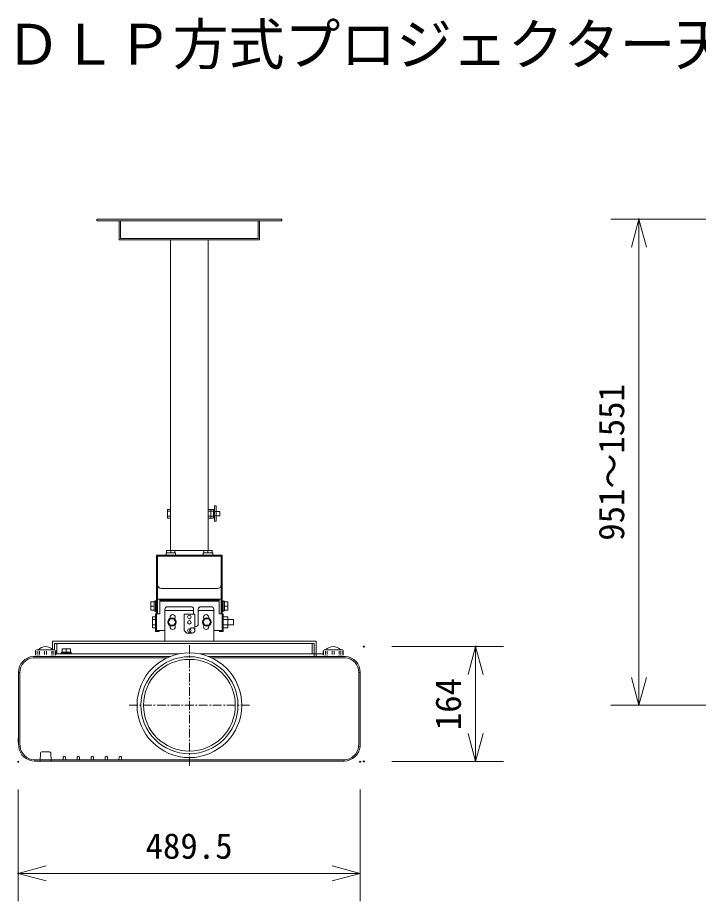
# Model space of a CAD drawing. Units: millimetres, scale not verified. Extents: x -63 to 62, y -57 to 57.
# Drawn here: x -34.6 to 14.1, y -6.6 to 56.7 of the extents above; entities that cross this region are included whole.
import ezdxf
from ezdxf.enums import TextEntityAlignment as Align

# ---------------------------------------------------------------- set-up
doc = ezdxf.new("R2010")
doc.units = ezdxf.units.MM
doc.header["$LTSCALE"] = 0.125
doc.header["$PDMODE"] = 32
doc.header["$PDSIZE"] = 0.0625
doc.linetypes.add('USER2', pattern=[8, 5, -1, 1, -1])
for name, color, linetype, lineweight in [('0-0_0', 7, 'Continuous', 18), ('0-4_GAIKEI', 1, 'Continuous', 18), ('0-5_SUNPO', 7, 'Continuous', 18), ('0-7_DEFAULT_1', 7, 'USER2', 18)]:
    doc.layers.add(name, color=color, linetype=linetype, lineweight=lineweight)
doc.layers.add('0-1_DEFPOINTS', color=7, linetype='Continuous')
doc.layers.add('0-3_MOJI1', color=7, linetype='Continuous')
doc.styles.add('ＭＳ ゴシック', font='')
doc.styles.get('ＭＳ ゴシック').set_extended_font_data('MS Gothic')

# ---------------------------------------------------------------- blocks, each defined once
blk = doc.blocks.new('_OPEN30')
at = {"layer": '0-0_0'}
blk.add_line((0, 0), (-1, 0), dxfattribs=at)
blk.add_lwpolyline([(-1, 0.26795), (0, 0), (-1, -0.26795)], dxfattribs=at)
blk = doc.blocks.new('D7')
at = {"layer": '0-1_DEFPOINTS'}
for p in [(5.5172, 45.4255), (13.5172, 45.4255), (13.5172, 10.6088)]:
    blk.add_point(p, dxfattribs=at)
at = {"layer": '0-5_SUNPO'}
for p, q in [((11.5172, 45.4255), (3.5172, 45.4255)), ((5.5172, 12.6088), (5.5172, 43.4255)), ((11.5172, 10.6088), (3.5172, 10.6088))]:
    blk.add_line(p, q, dxfattribs=at)
at = {"layer": '0-5_SUNPO', "xscale": 2, "yscale": 2}
for p, rotation in [((5.5172, 45.4255), 90), ((5.5172, 10.6088), 270)]:
    blk.add_blockref('_OPEN30', p, dxfattribs=dict(at, rotation=rotation))
at = {"layer": '0-5_SUNPO', "style": 'ＭＳ ゴシック'}
blk.add_text('951～1551', height=1.833, rotation=90, dxfattribs=at).set_placement((5.0172, 22.3921), align=Align.BOTTOM_LEFT)
blk = doc.blocks.new('D6')
at = {"layer": '0-1_DEFPOINTS'}
for p in [(-14.1738, 14.8089), (-6.1737, 14.8089), (-14.1738, 6.5874)]:
    blk.add_point(p, dxfattribs=at)
at = {"layer": '0-5_SUNPO'}
for p, q in [((-12.1738, 14.8089), (-4.1737, 14.8089)), ((-6.1737, 8.5874), (-6.1737, 12.8089)), ((-12.1738, 6.5874), (-4.1737, 6.5874))]:
    blk.add_line(p, q, dxfattribs=at)
at = {"layer": '0-5_SUNPO', "xscale": 2, "yscale": 2}
for p, rotation in [((-6.1737, 14.8089), 90), ((-6.1737, 6.5874), 270)]:
    blk.add_blockref('_OPEN30', p, dxfattribs=dict(at, rotation=rotation))
at = {"layer": '0-5_SUNPO', "style": 'ＭＳ ゴシック'}
blk.add_text('164', height=1.833, rotation=90, dxfattribs=at).set_placement((-6.6737, 8.8231), align=Align.BOTTOM_LEFT)
blk = doc.blocks.new('D5')
at = {"layer": '0-1_DEFPOINTS'}
for p in [(-38.9288, 6.5626), (-14.4535, 6.5626), (-38.9288, -1.4374)]:
    blk.add_point(p, dxfattribs=at)
at = {"layer": '0-5_SUNPO'}
for p, q in [((-38.9288, 4.5626), (-38.9288, -3.4374)), ((-14.4535, 4.5626), (-14.4535, -3.4374)), ((-16.4535, -1.4374), (-36.9288, -1.4374))]:
    blk.add_line(p, q, dxfattribs=at)
at = {"layer": '0-5_SUNPO', "xscale": 2, "yscale": 2, "rotation": 180}
blk.add_blockref('_OPEN30', (-38.9288, -1.4374), dxfattribs=at)
at = {"layer": '0-5_SUNPO', "xscale": 2, "yscale": 2}
blk.add_blockref('_OPEN30', (-14.4535, -1.4374), dxfattribs=at)
at = {"layer": '0-5_SUNPO', "style": 'ＭＳ ゴシック'}
blk.add_text('489.5', height=1.833, dxfattribs=at).set_placement((-29.8161, -0.9374), align=Align.BOTTOM_LEFT)

msp = doc.modelspace()

# ---------------------------------------------------------------- linework, layer by layer
at = {"layer": '0-4_GAIKEI'}
for p, q in [((-28.9699, 42.305), (-28.9699, 42.2038)), ((-28.9699, 42.305), (-15.709, 42.305)), ((-28.9699, 42.2038), (-15.709, 42.2038)), ((-27.3714, 40.8222), (-27.3714, 42.2038)), ((-27.2705, 40.9234), (-27.2705, 42.2038)), ((-17.4084, 40.9234), (-17.4084, 42.2038)), ((-17.3075, 40.8222), (-17.3075, 42.2038)), ((-15.709, 42.305), (-15.709, 42.2038)), ((-27.3714, 40.8222), (-17.3075, 40.8222)), ((-27.2705, 40.9234), (-17.4084, 40.9234)), ((-23.6823, 18.5871), (-23.6823, 40.8222)), ((-23.9128, 21.5142), (-23.9128, 20.9005)), ((-23.6823, 21.5142), (-23.9128, 21.5142)), ((-23.9128, 21.3998), (-23.6823, 21.3998)), ((-23.9128, 21.0237), (-23.6823, 21.0237)), ((-23.9128, 20.9005), (-23.6823, 20.9005)), ((-23.6823, 20.9005), (-23.6823, 21.5142)), ((-20.6062, 21.3998), (-20.9966, 21.3998)), ((-20.6062, 21.0237), (-20.9966, 21.0237)), ((-20.7994, 21.5142), (-20.7994, 20.9005)), ((-24.0124, 18.398), (-23.9679, 18.398)), ((-24.0124, 18.2435), (-24.0124, 18.398)), ((-23.9679, 18.5871), (-23.6711, 18.5871)), ((-23.9679, 18.398), (-23.9679, 18.5871)), ((-23.9654, 18.398), (-23.9679, 18.398)), ((-23.9654, 18.398), (-23.6735, 18.398)), ((-23.6711, 18.398), (-23.6735, 18.398)), ((-23.6711, 18.5871), (-23.3743, 18.5871)), ((-23.6711, 18.398), (-23.6711, 18.5871)), ((-23.6687, 18.398), (-23.6711, 18.398)), ((-23.6687, 18.398), (-23.3767, 18.398)), ((-23.3743, 18.398), (-23.3767, 18.398)), ((-23.3743, 18.398), (-23.3743, 18.5871)), ((-23.3743, 18.398), (-23.3298, 18.398)), ((-23.3298, 18.398), (-23.3298, 18.2435)), ((-21.3491, 18.398), (-21.3491, 18.2435)), ((-21.3046, 18.398), (-21.3491, 18.398)), ((-21.3046, 18.398), (-21.3046, 18.5871)), ((-21.3046, 18.398), (-21.3022, 18.398)), ((-21.0102, 18.398), (-21.3022, 18.398)), ((-21.0078, 18.398), (-21.0054, 18.398)), ((-20.7135, 18.398), (-21.0054, 18.398)), ((-20.7135, 18.398), (-20.711, 18.398)), ((-24.6914, 12.8398), (-24.6914, 18.2435)), ((-19.9875, 18.2435), (-24.6914, 18.2435)), ((-20.0637, 18.1673), (-24.6152, 18.1673)), ((-24.6152, 14.0263), (-24.6152, 18.1673)), ((-20.0637, 14.0263), (-20.0637, 18.1673)), ((-19.9875, 12.8398), (-19.9875, 18.2435)), ((-20.3304, 15.8472), (-24.3485, 15.8472)), ((-25.0965, 14.5924), (-25.0965, 14.8892)), ((-24.8591, 14.8892), (-25.0965, 14.8892)), ((-25.0965, 14.2956), (-25.0965, 14.5924)), ((-24.8591, 14.5924), (-25.0965, 14.5924)), ((-24.8591, 14.8891), (-24.8591, 14.9337)), ((-24.8591, 14.9337), (-24.77, 14.9337)), ((-24.8591, 14.8892), (-24.8591, 14.8867)), ((-24.8591, 14.5948), (-24.8591, 14.8867)), ((-24.8591, 14.5948), (-24.8591, 14.5924)), ((-24.8591, 14.5924), (-24.8591, 14.5899)), ((-24.8591, 14.298), (-24.8591, 14.5899)), ((-24.77, 14.2065), (-24.77, 14.9782)), ((-24.77, 14.9782), (-24.6914, 14.9782)), ((-20.0637, 15.099), (-24.6152, 15.099)), ((-24.4628, 14.0263), (-24.4628, 15.099)), ((-20.2161, 15.0228), (-24.4628, 15.0228)), ((-20.2161, 14.9466), (-24.4628, 14.9466)), ((-20.2161, 14.0263), (-20.2161, 15.099)), ((-19.9089, 14.9782), (-19.9875, 14.9782)), ((-19.9089, 14.2065), (-19.9089, 14.9782)), ((-19.8198, 14.9337), (-19.9089, 14.9337)), ((-19.8198, 14.8891), (-19.8198, 14.9337)), ((-19.8198, 14.8892), (-19.8198, 14.8867)), ((-19.8198, 14.8892), (-19.5824, 14.8892)), ((-19.8198, 14.5948), (-19.8198, 14.8867)), ((-19.8198, 14.5924), (-19.8198, 14.5899)), ((-19.8198, 14.298), (-19.8198, 14.5899)), ((-24.8591, 14.2956), (-25.0965, 14.2956)), ((-24.8591, 14.298), (-24.8591, 14.2956)), ((-24.8591, 14.2511), (-24.8591, 14.2956)), ((-24.77, 14.2511), (-24.8591, 14.2511)), ((-24.6914, 14.2065), (-24.77, 14.2065)), ((-24.7675, 12.7636), (-24.7675, 14.0263)), ((-24.4628, 14.0263), (-24.7675, 14.0263)), ((-24.0924, 12.0905), (-24.0924, 14.3583)), ((-24.0924, 14.2686), (-22.0365, 14.2686)), ((-23.9019, 14.5487), (-22.227, 14.5487)), ((-22.0365, 14.0092), (-22.0365, 14.3583)), ((-21.7043, 13.3177), (-21.7043, 14.3583)), ((-21.7043, 14.2686), (-20.5865, 14.2686)), ((-21.5138, 14.5487), (-20.777, 14.5487)), ((-20.5865, 12.0905), (-20.5865, 14.3583)), ((-20.2161, 14.0263), (-19.9114, 14.0263)), ((-19.9875, 14.2065), (-19.9089, 14.2065)), ((-19.9114, 12.7636), (-19.9114, 14.0263)), ((-19.8198, 14.298), (-19.8198, 14.2956)), ((-24.7675, 13.8307), (-24.9845, 13.8307)), ((-24.7675, 13.6357), (-24.9845, 13.6357)), ((-23.8565, 13.4494), (-23.7227, 13.6812)), ((-23.7227, 13.2175), (-23.8565, 13.4494)), ((-23.7227, 13.6812), (-23.4549, 13.6812)), ((-23.4549, 13.6812), (-23.3211, 13.4494)), ((-23.3211, 13.4494), (-23.4549, 13.2175)), ((-21.224, 13.6812), (-21.3578, 13.4494)), ((-21.3578, 13.4494), (-21.224, 13.2175)), ((-20.9562, 13.6812), (-21.224, 13.6812)), ((-20.8224, 13.4494), (-20.9562, 13.6812)), ((-20.9562, 13.2175), (-20.8224, 13.4494)), ((-19.9114, 13.8307), (-19.5772, 13.8307)), ((-19.9114, 13.6357), (-19.5772, 13.6357)), ((-19.5772, 13.0437), (-19.5772, 13.8307)), ((-19.1762, 13.634), (-19.5772, 13.634)), ((-19.1762, 13.2517), (-19.1762, 13.634)), ((-24.7675, 13.254), (-24.9845, 13.254)), ((-24.4925, 12.7636), (-24.7675, 12.7636)), ((-24.0924, 12.8398), (-24.6914, 12.8398)), ((-24.4925, 12.7636), (-24.4925, 12.8398)), ((-23.4549, 13.2175), (-23.7227, 13.2175)), ((-21.9431, 13.1272), (-21.8948, 13.1272)), ((-21.224, 13.2175), (-20.9562, 13.2175)), ((-19.9875, 12.8398), (-20.5865, 12.8398)), ((-20.1864, 12.7636), (-20.1864, 12.8398)), ((-20.1864, 12.7636), (-19.9114, 12.7636)), ((-19.9114, 13.254), (-19.5772, 13.254)), ((-19.9114, 13.0437), (-19.5772, 13.0437)), ((-19.5772, 13.2517), (-19.1762, 13.2517)), ((-32.1407, 12.0905), (-13.2566, 12.0905)), ((-32.1407, 11.4984), (-32.1407, 12.0905)), ((-22.5314, 12.6603), (-22.1336, 12.6603)), ((-13.2566, 10.9883), (-13.2566, 12.0905)), ((-31.9878, 11.4634), (-33.2981, 11.463)), ((-31.8318, 11.164), (-31.8318, 11.9219)), ((-30.8614, 11.2987), (-30.8614, 11.5361)), ((-13.5511, 11.164), (-13.5511, 11.9219)), ((-13.4011, 10.9883), (-13.4011, 11.9219)), ((-12.6911, 11.4634), (-11.3808, 11.463)), ((-33.5271, 10.9883), (-33.5271, 10.9884)), ((-23.9185, 10.8887), (-33.5227, 10.8887)), ((-33.3646, 11.1315), (-33.3646, 11.3575)), ((-33.3356, 11.1315), (-33.3356, 11.3575)), ((-33.2898, 11.0134), (-33.0146, 11.0134)), ((-33.1848, 11.3575), (-33.1848, 11.1315)), ((-33.0786, 11.1315), (-33.0786, 11.3575)), ((-33.0146, 11.0009), (-33.0146, 11.0134)), ((-32.7147, 11.3575), (-32.7147, 11.1315)), ((-32.5645, 11.1315), (-32.5645, 11.3575)), ((-32.2646, 11.0134), (-31.9894, 11.0134)), ((-32.2646, 11.0009), (-32.2646, 11.0134)), ((-32.2006, 11.3575), (-32.2006, 11.1315)), ((-32.0944, 11.1315), (-32.0944, 11.3575)), ((-31.9436, 11.3575), (-31.9436, 11.1315)), ((-31.9146, 11.1315), (-31.9146, 11.3575)), ((-31.9146, 11.164), (-23.0827, 11.164)), ((-31.544, 11.1622), (-31.544, 11.2097)), ((-31.544, 11.2097), (-30.7723, 11.2097)), ((-31.4525, 11.2987), (-31.455, 11.2987)), ((-31.4525, 11.2987), (-31.1606, 11.2987)), ((-31.1582, 11.2987), (-31.1606, 11.2987)), ((-31.1557, 11.2987), (-30.8638, 11.2987)), ((-30.8614, 11.2987), (-30.8638, 11.2987)), ((-30.8614, 11.2987), (-30.8169, 11.2987)), ((-30.8169, 11.2987), (-30.8169, 11.2097)), ((-30.7723, 11.2097), (-30.7723, 11.1622)), ((-23.6904, 10.9884), (-23.6904, 10.9865)), ((-12.7643, 11.164), (-21.5962, 11.164)), ((-20.9885, 10.9884), (-20.9885, 10.9865)), ((-11.1562, 10.8887), (-20.7604, 10.8887)), ((-12.7643, 11.1315), (-12.7643, 11.3575)), ((-12.7353, 11.3575), (-12.7353, 11.1315)), ((-12.4143, 11.0134), (-12.6895, 11.0134)), ((-12.5845, 11.1315), (-12.5845, 11.3575)), ((-12.4783, 11.3575), (-12.4783, 11.1315)), ((-12.4143, 11.0009), (-12.4143, 11.0134)), ((-12.1144, 11.1315), (-12.1144, 11.3575)), ((-11.9642, 11.3575), (-11.9642, 11.1315)), ((-11.6643, 11.0009), (-11.6643, 11.0134)), ((-11.3891, 11.0134), (-11.6643, 11.0134)), ((-11.6003, 11.1315), (-11.6003, 11.3575)), ((-11.4941, 11.3575), (-11.4941, 11.1315)), ((-11.3433, 11.1315), (-11.3433, 11.3575)), ((-11.3143, 11.1315), (-11.3143, 11.3575)), ((-11.1518, 10.9884), (-11.1518, 10.9883)), ((-34.4774, 9.8427), (-34.5771, 9.8427)), ((-34.4774, 9.8427), (-34.4774, 4.7177)), ((-10.2015, 4.7177), (-10.2015, 9.8427)), ((-10.1018, 9.8427), (-10.2015, 9.8427)), ((-10.1018, 9.8319), (-10.1018, 9.8319)), ((-34.5776, 8.6509), (-34.5771, 8.6509)), ((-34.5771, 7.7259), (-34.5776, 7.7259)), ((-34.5776, 6.8008), (-34.5771, 6.8008)), ((-34.5771, 5.1146), (-34.5921, 5.1146)), ((-34.5921, 4.8133), (-34.5921, 5.1146)), ((-34.5771, 5.0596), (-34.5921, 5.0596)), ((-34.5771, 5.0383), (-34.5921, 5.0383)), ((-34.5771, 4.9088), (-34.5921, 4.9088)), ((-34.5771, 4.8133), (-34.5921, 4.8133)), ((-34.577, 4.7133), (-34.5771, 4.7133)), ((-34.4624, 4.5468), (-34.5618, 4.5381)), ((-34.4774, 4.7177), (-34.4624, 4.5468)), ((-10.2165, 4.5468), (-10.2015, 4.7177)), ((-10.1171, 4.5381), (-10.2165, 4.5468)), ((-10.1018, 4.7133), (-10.1019, 4.7133)), ((-33.0092, 4.0698), (-33.0346, 3.4883)), ((-32.3624, 4.1583), (-32.9168, 4.1583)), ((-32.2446, 3.4883), (-32.27, 4.0698)), ((-31.2492, 3.8083), (-31.3299, 3.8083)), ((-30.2492, 3.8083), (-30.3299, 3.8083)), ((-29.2492, 3.8083), (-29.3299, 3.8083)), ((-28.2492, 3.8083), (-28.3299, 3.8083)), ((-27.2492, 3.8083), (-27.3299, 3.8083)), ((-11.2627, 3.588), (-33.4162, 3.588)), ((-33.4162, 3.588), (-33.4162, 3.4883)), ((-31.3724, 3.7677), (-31.3802, 3.588)), ((-31.1989, 3.588), (-31.2068, 3.7677)), ((-30.3724, 3.7677), (-30.3802, 3.588)), ((-30.1989, 3.588), (-30.2067, 3.7677)), ((-29.3724, 3.7677), (-29.3802, 3.588)), ((-29.1989, 3.588), (-29.2067, 3.7677)), ((-28.3723, 3.7677), (-28.3802, 3.588)), ((-28.1989, 3.588), (-28.2067, 3.7677)), ((-27.3723, 3.7677), (-27.3802, 3.588)), ((-27.1989, 3.588), (-27.2067, 3.7677)), ((-11.2627, 3.588), (-11.2627, 3.4883))]:
    msp.add_line(p, q, dxfattribs=at)
at = {"layer": '0-4_GAIKEI', "color": 7}
for p, q in [((-23.6904, 10.9883), (-33.5271, 10.9883)), ((-11.1518, 10.9883), (-20.9885, 10.9883)), ((-34.5771, 9.8427), (-34.5771, 4.7133)), ((-10.1019, 4.7133), (-10.1019, 9.8427)), ((-34.5771, 4.7133), (-34.5618, 4.5381)), ((-10.1172, 4.5381), (-10.1019, 4.7133)), ((-11.2627, 3.4883), (-33.4162, 3.4883))]:
    msp.add_line(p, q, dxfattribs=at)
at = {"layer": '0-4_GAIKEI', "color": 7, "linetype": 'USER2'}
msp.add_line((-26.6566, 7.4884), (-18.0223, 7.4884), dxfattribs=at)
at = {"layer": '0-4_GAIKEI'}
for points in [[(-23.6823, 18.5871), (-20.9966, 18.5871), (-20.9966, 40.8222)], [(-23.6687, 18.398), (-23.6687, 18.398), (-23.6687, 18.398)], [(-20.711, 18.398), (-20.711, 18.5871), (-21.0078, 18.5871), (-21.3046, 18.5871)], [(-21.0102, 18.398), (-21.0078, 18.398), (-21.0078, 18.5871)], [(-21.0102, 18.398), (-21.0102, 18.398), (-21.0102, 18.398)], [(-20.6665, 18.2435), (-20.6665, 18.398), (-20.711, 18.398)], [(-24.8591, 14.5948), (-24.8591, 14.5948), (-24.8591, 14.5948)], [(-19.8198, 14.2956), (-19.5824, 14.2956), (-19.5824, 14.5924), (-19.5824, 14.8892)], [(-19.8198, 14.5948), (-19.8198, 14.5924), (-19.5824, 14.5924)], [(-19.8198, 14.5948), (-19.8198, 14.5948), (-19.8198, 14.5948)], [(-21.9431, 12.8508), (-21.9431, 14.0092), (-22.7218, 14.0092), (-22.7218, 12.8508), (-22.5314, 12.6603)], [(-19.9089, 14.2511), (-19.8198, 14.2511), (-19.8198, 14.2956)], [(-24.7675, 13.0437), (-24.9845, 13.0437), (-24.9845, 13.8307)], [(-31.9962, 11.4634), (-31.9962, 11.9219), (-13.4011, 11.9219)], [(-31.455, 11.2987), (-31.455, 11.5361), (-31.1582, 11.5361), (-30.8614, 11.5361)], [(-31.1557, 11.2987), (-31.1582, 11.2987), (-31.1582, 11.5361)], [(-31.4995, 11.2097), (-31.4995, 11.2987), (-31.455, 11.2987)], [(-31.1557, 11.2987), (-31.1557, 11.2987), (-31.1557, 11.2987)]]:
    msp.add_lwpolyline(points, dxfattribs=at)
for points in [[(-20.5296, 20.6816), (-20.4131, 20.6816), (-20.4131, 21.7801), (-20.5296, 21.7801)], [(-20.9966, 21.5142), (-20.6062, 21.5142), (-20.6062, 20.9005), (-20.9966, 20.9005)], [(-20.6062, 21.3607), (-20.1632, 21.3607), (-20.1632, 21.0511), (-20.6062, 21.0511)]]:
    msp.add_lwpolyline(points, close=True, dxfattribs=at)
for centre, radius in [((-22.3394, 13.8172), 0.1305), ((-23.5888, 13.4494), 0.3014), ((-22.3394, 13.4289), 0.1305), ((-21.0901, 13.4494), 0.3014), ((-22.3394, 12.8402), 0.1305), ((-22.1336, 12.8508), 0.1905), ((-22.3394, 7.4884), 3.75), ((-22.3394, 7.4884), 3.4777), ((-22.3394, 7.4884), 3.2889)]:
    msp.add_circle(centre, radius, dxfattribs=at)
for centre, radius, start, end in [((-24.3485, 16.1139), 0.2667, 180, 270), ((-20.3304, 16.1139), 0.2667, 270, 360), ((-23.9019, 14.3583), 0.1905, 90, 180), ((-23.5383, 13.7969), 0.1855, 0, 179.99996), ((-22.227, 14.3583), 0.1905, 0, 90), ((-21.5138, 14.3583), 0.1905, 90, 180), ((-21.1406, 13.7969), 0.1855, 0.00004, 180), ((-20.777, 14.3583), 0.1905, 0, 90), ((-18.7079, 12.7106), 5.1321, 167.77941, 168.78244), ((-18.6811, 12.6255), 4.8163, 165.92317, 167.48087), ((-21.8948, 13.3177), 0.1905, 270, 360), ((-25.9978, 12.6255), 4.8163, 12.51913, 14.07683), ((-25.971, 12.7106), 5.1321, 11.21756, 12.22059), ((-18.7079, 14.1882), 5.1321, 191.21756, 192.22059), ((-23.5383, 13.1018), 0.1855, 180.00004, 0), ((-18.6811, 14.2732), 4.8163, 192.51913, 194.07683), ((-25.9978, 14.2732), 4.8163, 345.92317, 347.48087), ((-21.1406, 13.1018), 0.1855, 180, 359.99996), ((-25.971, 14.1882), 5.1321, 347.77941, 348.78244), ((-33.2896, 11.3575), 0.075, 143.20231, 180), ((-33.3896, 11.4325), 0.05, 323.13025, 348.99034), ((-32.6396, 10.9384), 0.75, 44.47267, 135.52733), ((-31.8896, 11.4325), 0.05, 191.00966, 216.86975), ((-31.9896, 11.3575), 0.075, 0, 36.79769), ((-12.6893, 11.3575), 0.075, 143.20231, 180), ((-12.7893, 11.4325), 0.05, 323.13025, 348.99034), ((-12.0393, 10.9384), 0.75, 44.47267, 135.52733), ((-11.2893, 11.4325), 0.05, 191.00966, 216.86975), ((-11.3893, 11.3575), 0.075, 0, 36.79769), ((-33.4271, 9.8427), 1.0503, 95.21947, 180), ((-33.2896, 11.1315), 0.075, 180, 216.73327), ((-31.9896, 11.1315), 0.075, 323.26673, 0), ((-23.6904, 11.0134), 0.025, 270, 290.9689), ((-23.6904, 11.0134), 0.0251, 270, 290.9689), ((-20.9885, 11.0134), 0.0251, 249.0311, 270), ((-20.9885, 11.0134), 0.025, 249.0311, 270), ((-12.6893, 11.1315), 0.075, 180, 216.73327), ((-11.3893, 11.1315), 0.075, 323.26673, 0), ((-11.2518, 9.8427), 1.0503, 0, 84.78053), ((-34.0476, 8.6509), 0.53, 177.97919, 182.02081), ((-34.1526, 8.6509), 0.425, 178.24964, 181.75036), ((-34.0476, 7.7259), 0.53, 177.97919, 182.02081), ((-34.0476, 6.8008), 0.53, 177.97919, 182.02081), ((-34.1526, 6.8008), 0.425, 178.24964, 181.75036), ((-33.4162, 4.6383), 1.0503, 185, 270), ((-11.2627, 4.6383), 1.0503, 270, 355), ((-32.9168, 4.0658), 0.0925, 90, 177.5), ((-32.3624, 4.0658), 0.0925, 2.5, 90), ((-31.3299, 3.7658), 0.0425, 90, 177.5), ((-31.2492, 3.7658), 0.0425, 2.5, 90), ((-30.3299, 3.7658), 0.0425, 90, 177.5), ((-30.2492, 3.7658), 0.0425, 2.5, 90), ((-29.3299, 3.7658), 0.0425, 90, 177.5), ((-29.2492, 3.7658), 0.0425, 2.5, 90), ((-28.3299, 3.7658), 0.0425, 90, 177.5), ((-28.2492, 3.7658), 0.0425, 2.5, 90), ((-27.3299, 3.7658), 0.0425, 90, 177.5), ((-27.2492, 3.7658), 0.0425, 2.5, 90)]:
    msp.add_arc(centre, radius, start, end, dxfattribs=at)
at = {"layer": '0-4_GAIKEI', "color": 7}
for centre, start, end in [((-33.4271, 9.8427), 94.98876, 180), ((-11.2518, 9.8427), 0, 85.01124), ((-33.4162, 4.6383), 185, 270), ((-11.2627, 4.6383), 270, 355)]:
    msp.add_arc(centre, 1.1499, start, end, dxfattribs=at)
at = {"layer": '0-7_DEFAULT_1'}
msp.add_line((-22.3394, 3.1712), (-22.3394, 11.8055), dxfattribs=at)

# ---------------------------------------------------------------- block references
at = {"layer": '0-5_SUNPO'}
for name in ['D7', 'D6', 'D5']:
    msp.add_blockref(name, (4.3375, -3.1204), dxfattribs=at)

# ---------------------------------------------------------------- texts
at = {"layer": '0-3_MOJI1', "style": 'ＭＳ ゴシック'}
msp.add_text('ＤＬＰ方式プロジェクター天吊り金具付', height=2.933, dxfattribs=at).set_placement((-35.5294, 52.4946), align=Align.BOTTOM_LEFT)

doc.saveas('drawing.dxf')
